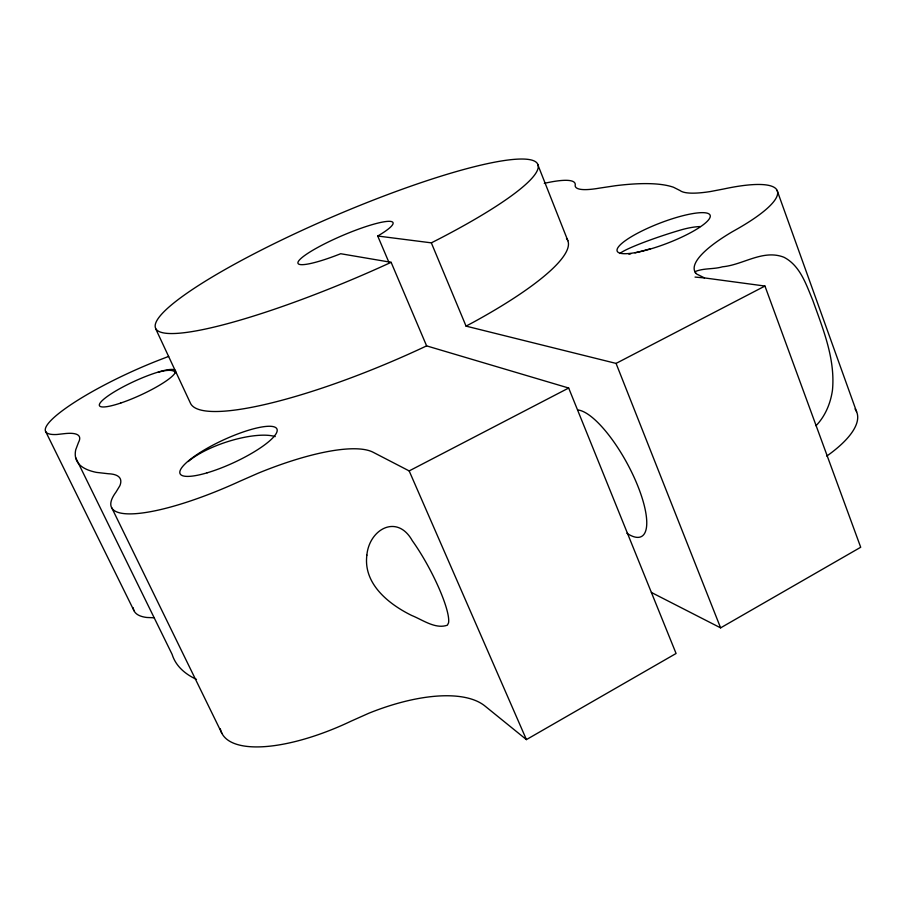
<?xml version="1.0" encoding="UTF-8"?>
<svg xmlns="http://www.w3.org/2000/svg" width="906" height="906" viewBox="0 0 906 906"><rect width="100%" height="100%" fill="white"/><g stroke="black" fill="none" stroke-linecap="round" stroke-linejoin="round"><path stroke-width="1.36" d="M815.989 425.741C825.309 416.126 830.587 403.272 832.467 390.135C835.434 358.81 822.988 328.935 812.682 300.056C806.114 284.382 800.168 265.651 783.962 257.259C762.977 249.037 743.113 264.937 722.535 266.783C713.702 269.433 703.871 267.961 695.4 271.494L695.287 272.74L696.669 274.02L704.483 277.916L764.947 286.047L860.7 547.258L720.61 627.869L651.38 592.456M220.328 728.843A123.986 45.866 -25.9 0 0 351.064 721.165L368.957 713.181A134.858 57.418 -26.6 0 1 484.948 706.012L526.42 739.602L676.08 653.486L568.674 388.028L426.613 345.877L423.793 347.213A205.469 41.597 -23.3 0 1 190.645 403.612L155.764 328.935M426.613 345.877L391.12 262.31L340.69 253.725A51.665 8.063 -23.2 0 1 300.656 258.754A51.665 8.063 -23.2 0 1 371.732 224.767A51.665 8.063 -23.2 0 1 377.723 236.024L431.335 242.853L466.058 326.126L472.966 322.445A205.469 41.597 -23.3 0 0 566.488 238.437M168.663 356.386A85.628 14.156 -24.2 0 1 166.251 357.338L161.744 359.07A100.815 18.245 -24.7 0 0 64.892 408.844A100.815 18.245 -24.7 0 0 56.987 434.484L65.243 433.566A104.53 19.604 -25.9 0 1 78.516 442.377L75.753 449.704A332.14 67.939 -23.3 0 0 96.546 472.4L108.369 473.747A120.815 26.217 -26.3 0 1 119.83 485.797L115.923 492.218A128.743 30.147 -24.8 0 0 239.535 481.38L258.21 473.181A140.838 38.188 -25.1 0 1 373.023 452.207L409.172 470.916L568.674 388.028M466.058 326.126L616.069 363.408L764.947 286.047M431.335 242.853L438.391 239.263A207.961 32.673 -23.2 0 0 461.097 170.226A207.961 32.673 -23.2 0 0 159.286 316.987A207.961 32.673 -23.2 0 0 388.255 263.646L391.12 262.31M154.314 617.79L146.931 617.484A97.882 28.233 -25.8 0 1 133.239 607.79M695.038 277.089L704.483 277.916M695.808 273.136L694.743 271.313A130.487 30.906 -19.8 0 1 731.957 231.947L736.533 229.365A120.226 25.934 -21.1 0 0 723.803 188.969L710.61 191.506A105.889 20.43 -20.5 0 1 680.066 190.566L673.509 187.259A332.14 67.939 -23.3 0 0 615.604 185.707L599.478 188.12A91.993 15.98 -21.4 0 1 575.174 185.911L575.242 184.915A94.292 16.433 -22.4 0 0 544.291 183.352M45.594 431.392L134.009 610.712M75.594 457.496L172.14 654.415A321.347 104.36 -23.4 0 0 196.489 679.387M111.698 507.688L221.936 733.441M409.172 470.916L526.42 739.602M377.723 236.024L388.765 261.993M537.711 164.439L567.858 240.702M616.069 363.408L720.61 627.869M777.11 190.43L856.6 411.754M855.038 408.98A116.081 39.671 -19.8 0 1 826.77 456.08M577.654 409.965A71.585 22.367 61.4 0 1 637.903 486.216A71.585 22.367 61.4 0 1 626.907 533.272M650.304 248.776A49.184 4.451 -18.2 0 1 634.97 252.865M630.791 253.816A49.184 4.451 -18.2 0 1 628.923 254.19M619.953 253.51A49.184 4.451 -18.2 0 1 680.383 230.09A49.094 17.18 -24.1 0 1 700.179 226.557M188.278 461.528A52.673 16.693 -18.1 0 1 275.197 436.601M158.063 372.309A41.234 11.903 -30 0 1 175.538 372.649M366.862 555.174C363.147 583.838 388.697 604.166 411.72 615.48C422.626 619.806 435.367 629.443 447.383 625.185L448.538 622.852A58.029 11.291 62 0 0 412.309 540.712C397.1 513.419 369.195 529.331 366.862 555.174M207.146 472.819A53.329 12.458 -24.8 0 0 277.089 429.433A53.329 12.458 -24.8 0 0 201.291 451.766A53.329 12.458 -24.8 0 0 207.146 472.819M643.373 250.905A49.807 10.725 -21.1 0 0 710.134 215.288A49.807 10.725 -21.1 0 0 637.416 233.295A49.807 10.725 -21.1 0 0 643.373 250.905M120.804 403.011A41.801 7.554 -24.7 0 0 175.481 370.792A41.801 7.554 -24.7 0 0 116.138 390.746A41.801 7.554 -24.7 0 0 120.804 403.011"/></g></svg>
